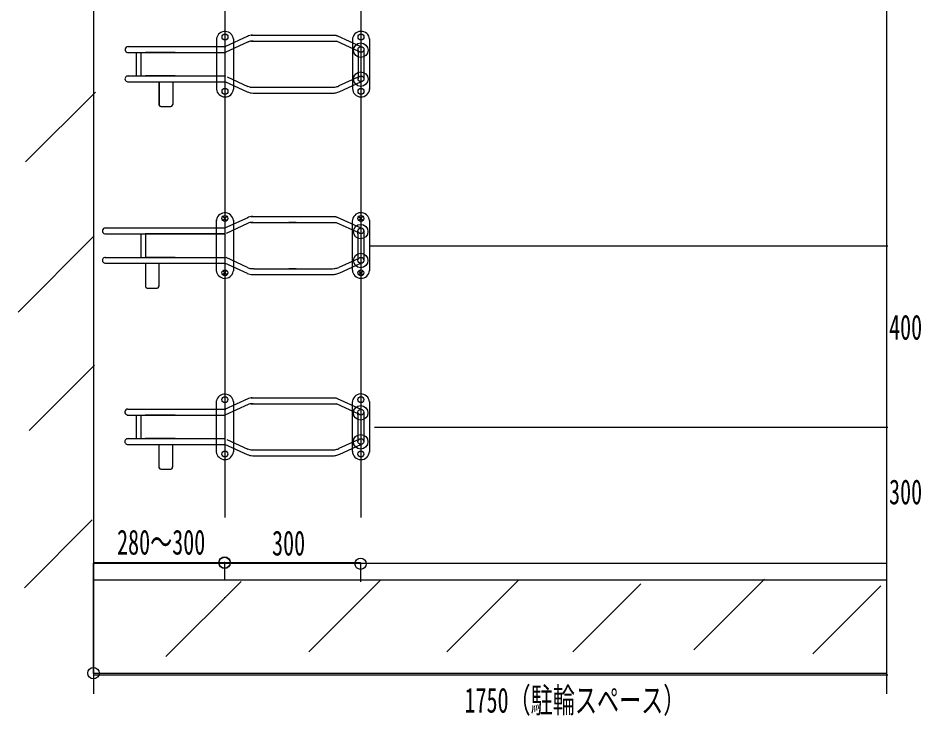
# Model space of a CAD drawing. Units: millimetres, scale not verified. Extents: x -16609 to -13857, y -2155 to 3870.
# Drawn here: x -16435 to -14443, y -2155 to -615 of the extents above; entities that cross this region are included whole.
import ezdxf
from ezdxf.enums import TextEntityAlignment as Align

# ---------------------------------------------------------------- set-up
doc = ezdxf.new("R2010")
doc.units = ezdxf.units.MM
doc.header["$LTSCALE"] = 50
doc.header["$PDMODE"] = 32
doc.header["$PDSIZE"] = 25
doc.layers.add('0-0', color=7, linetype='Continuous')
doc.styles.add('ＭＳ ゴシック', font='')
doc.styles.get('ＭＳ ゴシック').set_extended_font_data('MS Gothic')

msp = doc.modelspace()

# ---------------------------------------------------------------- linework, layer by layer
at = {"layer": '0-0'}
for p, q in [((-16269.01, 3263.01), (-16269.01, -2105.91)), ((-15979.01, 2746.65), (-15979.01, -1716.56)), ((-15679.01, 2746.65), (-15679.01, -1716.56)), ((-15679.01, 2746.65), (-15679.01, -1716.56)), ((-14519.01, 2376.54), (-14519.01, -2105.91)), ((-15978.68, -677.35), (-15927.41, -654.05)), ((-15921.21, -652.35), (-15736.33, -652.35)), ((-15736.5, -652.33), (-15735.04, -652.47)), ((-15730.88, -653.63), (-15678.7, -677.33)), ((-15997.69, -659.16), (-15997.69, -772.77)), ((-15927.5, -667.09), (-15978.69, -690.36)), ((-15959.69, -660.23), (-15959.69, -771.81)), ((-15921.51, -665.35), (-15734.78, -665.35)), ((-15683.29, -688.28), (-15732.53, -665.88)), ((-15697.69, -662.33), (-15697.69, -770.51)), ((-15659.69, -660.3), (-15659.69, -772.34)), ((-16194.24, -690.35), (-15977.81, -690.35)), ((-16192.85, -677.35), (-15976.85, -677.35)), ((-16174.42, -690.77), (-16174.42, -742.42)), ((-16174.42, -691.25), (-16174.42, -742.36)), ((-16164.19, -690.34), (-16164.19, -742.38)), ((-15685.19, -690.18), (-15685.19, -748.56)), ((-15685.17, -690.14), (-15685.17, -683.23)), ((-15672.19, -681.63), (-15672.19, -681.67)), ((-15672.19, -683.23), (-15672.19, -749.78)), ((-16194.42, -742.35), (-15977.84, -742.35)), ((-16194.03, -755.35), (-15978.52, -755.35)), ((-16124.42, -755.5), (-16124.42, -807.36)), ((-16124.19, -754.99), (-16124.19, -805.66)), ((-16094.19, -755.09), (-16094.19, -805.29)), ((-15929, -777.94), (-15978.69, -755.35)), ((-15978.65, -742.37), (-15978.38, -742.5)), ((-15974.16, -744.41), (-15928.03, -765.38)), ((-15683.55, -744.53), (-15727.39, -764.49)), ((-15725.38, -776.57), (-15678.7, -755.35)), ((-15928.75, -765.09), (-15923.83, -766.64)), ((-15919.11, -767.21), (-15914.57, -767.31)), ((-15915.06, -767.35), (-15741.28, -767.35)), ((-16264.73, -777.8), (-16418.74, -931.81)), ((-15916.79, -780.35), (-15741, -780.35)), ((-16119.67, -809.98), (-16098.69, -809.98)), ((-15983.65, -1052.55), (-15974.95, -1061.25)), ((-15983.27, -1061.25), (-15974.95, -1052.55)), ((-15978.9, -1077.74), (-15927.63, -1054.43)), ((-15921.43, -1052.74), (-15736.54, -1052.74)), ((-15736.72, -1052.72), (-15735.26, -1052.86)), ((-15731.1, -1054.02), (-15678.92, -1077.72)), ((-15683.9, -1052.6), (-15674.53, -1060.46)), ((-15683.6, -1061.07), (-15674.53, -1052.6)), ((-15997.91, -1059.55), (-15997.91, -1173.16)), ((-15928.86, -1068.11), (-15976.37, -1090.23)), ((-15959.91, -1060.62), (-15959.91, -1172.2)), ((-15921.72, -1065.74), (-15734.99, -1065.74)), ((-15821.48, -1065.76), (-15837.76, -1065.76)), ((-15683.5, -1088.66), (-15732.75, -1066.27)), ((-15697.91, -1062.72), (-15697.91, -1170.89)), ((-15659.91, -1060.69), (-15659.91, -1172.73)), ((-16244.16, -1090.74), (-15978.54, -1090.74)), ((-16242.8, -1077.74), (-15978.8, -1077.74)), ((-16219.18, -1090.75), (-15978.79, -1090.75)), ((-16164.41, -1090.73), (-16164.41, -1142.77)), ((-16154.41, -1090.78), (-16154.41, -1142.77)), ((-15685.41, -1090.57), (-15685.41, -1145.69)), ((-15685.38, -1090.53), (-15685.38, -1087.82)), ((-15678.9, -1086.71), (-15678.84, -1086.71)), ((-15672.41, -1082.01), (-15672.41, -1082.06)), ((-15672.41, -1083.62), (-15672.41, -1150.16)), ((-16267.99, -1096.03), (-16435.35, -1263.4)), ((-15659.52, -1117.44), (-14516.23, -1117.44)), ((-16243.06, -1142.74), (-15978.05, -1142.74)), ((-16159.24, -1142.74), (-16082.35, -1142.74)), ((-15978.87, -1142.76), (-15978.59, -1142.88)), ((-15928.97, -1165.48), (-15976.52, -1143.19)), ((-15683.77, -1144.92), (-15727.61, -1164.88)), ((-16243.64, -1155.74), (-15978.73, -1155.74)), ((-16154.41, -1155.74), (-16154.41, -1206.41)), ((-16124.41, -1155.84), (-16124.41, -1206.05)), ((-15983.27, -1172.85), (-15974.95, -1180.42)), ((-15982.51, -1181.18), (-15975.32, -1171.72)), ((-15929.22, -1178.32), (-15978.9, -1155.74)), ((-15960.42, -1173.95), (-15959.91, -1172.21)), ((-15928.96, -1165.48), (-15924.05, -1167.02)), ((-15919.32, -1167.6), (-15914.79, -1167.7)), ((-15915.27, -1167.74), (-15741.5, -1167.74)), ((-15821.38, -1167.74), (-15837.71, -1167.74)), ((-15725.6, -1176.96), (-15678.91, -1155.74)), ((-15683.9, -1172.94), (-15674.83, -1180.5)), ((-15683.6, -1180.81), (-15674.83, -1172.94)), ((-16154.41, -1190.73), (-16154.41, -1206.7)), ((-15917.01, -1180.74), (-15741.22, -1180.74)), ((-16149.89, -1210.74), (-16128.91, -1210.74)), ((-16266.36, -1380.39), (-16410.98, -1525)), ((-15921.48, -1452.81), (-15736.59, -1452.81)), ((-15736.77, -1452.79), (-15735.31, -1452.94)), ((-15731.15, -1454.09), (-15678.97, -1477.79)), ((-15997.96, -1459.63), (-15997.96, -1573.24)), ((-15927.77, -1467.56), (-15978.96, -1490.82)), ((-15978.95, -1477.82), (-15927.68, -1454.51)), ((-15959.96, -1460.7), (-15959.96, -1572.28)), ((-15921.77, -1465.81), (-15735.04, -1465.81)), ((-15683.55, -1488.74), (-15732.8, -1466.35)), ((-15697.96, -1462.79), (-15697.96, -1570.97)), ((-15659.96, -1460.76), (-15659.96, -1572.81)), ((-16194.51, -1490.81), (-15978.07, -1490.81)), ((-16193.12, -1477.81), (-15977.12, -1477.81)), ((-16174.68, -1491.23), (-16174.68, -1542.88)), ((-16174.68, -1491.71), (-16174.68, -1542.83)), ((-16164.46, -1490.81), (-16164.46, -1542.84)), ((-15685.46, -1490.65), (-15685.46, -1549.02)), ((-15685.43, -1490.61), (-15685.43, -1483.7)), ((-15672.46, -1482.09), (-15672.46, -1482.13)), ((-15672.46, -1483.7), (-15672.46, -1550.24)), ((-15649.23, -1517.44), (-14516.23, -1517.44)), ((-16194.69, -1542.81), (-15978.11, -1542.81)), ((-15978.92, -1542.83), (-15978.64, -1542.96)), ((-15974.43, -1544.88), (-15928.3, -1565.85)), ((-15683.82, -1544.99), (-15727.66, -1564.96)), ((-16194.3, -1555.81), (-15978.78, -1555.81)), ((-16124.68, -1555.96), (-16124.68, -1607.82)), ((-16124.46, -1555.45), (-16124.46, -1606.12)), ((-16094.46, -1555.55), (-16094.46, -1605.76)), ((-15929.27, -1578.4), (-15978.95, -1555.82)), ((-15929.01, -1565.56), (-15924.1, -1567.1)), ((-15919.37, -1567.68), (-15914.84, -1567.77)), ((-15915.32, -1567.81), (-15741.55, -1567.81)), ((-15725.65, -1577.04), (-15678.96, -1555.82)), ((-15917.06, -1580.81), (-15741.27, -1580.81)), ((-16119.94, -1610.45), (-16098.96, -1610.45)), ((-16271.57, -1722.27), (-16421.21, -1871.9)), ((-16267.69, -1817.44), (-14519.05, -1817.44)), ((-16269.39, -1854.4), (-14518.82, -1854.4)), ((-16268.02, -1854.79), (-14520.52, -1854.79)), ((-15943.39, -1858.16), (-16109.27, -2024.03)), ((-15635.23, -1854.83), (-15793.87, -2013.47)), ((-15330.35, -1854.79), (-15489.04, -2013.47)), ((-15061.5, -1863.61), (-15211.36, -2013.47)), ((-14788.21, -1852.9), (-14944.25, -2008.94)), ((-14531.77, -1868.1), (-14681.67, -2018))]:
    msp.add_line(p, q, dxfattribs=at)
at = {"layer": '0-0', "color": 4}
for p, q in [((-16088.75, -690.35), (-16154.33, -690.35)), ((-16088.75, -742.35), (-16154.33, -742.35)), ((-15837.81, -1065.74), (-15821.63, -1065.74)), ((-15978.81, -1090.74), (-16154.54, -1090.74)), ((-16088.97, -1142.74), (-16154.54, -1142.74)), ((-15837.81, -1167.74), (-15821.63, -1167.74)), ((-16089.02, -1490.81), (-16154.6, -1490.81)), ((-16089.02, -1542.81), (-16154.6, -1542.81)), ((-15979.65, -1817.32), (-16269.65, -1817.32)), ((-16269.01, -2060.48), (-16269.01, -1817.96)), ((-15979.65, -1816.32), (-15979.65, -1854.64)), ((-15679.65, -1817.32), (-15979.65, -1817.32)), ((-15979.65, -1817.32), (-15979.65, -1856.18)), ((-15679.65, -1816.32), (-15679.65, -1854.64)), ((-15679.65, -1817.32), (-15679.65, -1859.23)), ((-15679.65, -1818.95), (-15679.65, -1854.71)), ((-15979.65, -1892.82), (-15979.65, -1893.69)), ((-14516.23, -2064.66), (-16269.65, -2064.66)), ((-16269.01, -2060.48), (-14518.24, -2060.48))]:
    msp.add_line(p, q, dxfattribs=at)
at = {"layer": '0-0'}
for points in [[(-15735.04, -652.5), (-15734.08, -652.65), (-15733.81, -652.69), (-15732.61, -653.08), (-15731.7, -653.37), (-15731.07, -653.57), (-15730.84, -653.65)], [(-15734.81, -665.35), (-15734.29, -665.39), (-15733.87, -665.46), (-15733.72, -665.48), (-15733.55, -665.55), (-15733.22, -665.66), (-15732.85, -665.78), (-15732.51, -665.9)], [(-15923.73, -766.73), (-15921.61, -766.93), (-15919.3, -767.21)], [(-15741, -767.35), (-15737.85, -767.15), (-15736.05, -766.95), (-15733.69, -766.55), (-15731.65, -765.95), (-15729.58, -765.31), (-15727.3, -764.39)], [(-15740.84, -780.29), (-15737.97, -780.09), (-15735.33, -779.81), (-15733.69, -779.49), (-15729.7, -778.33), (-15725.34, -776.53)], [(-15929.61, -777.72), (-15926.82, -778.49), (-15923.44, -779.65), (-15920.84, -779.94), (-15916.79, -780.23)], [(-15735.26, -1052.89), (-15734.3, -1053.03), (-15734.03, -1053.08), (-15732.82, -1053.47), (-15731.91, -1053.76), (-15731.29, -1053.96), (-15731.06, -1054.03)], [(-15735.03, -1065.73), (-15734.51, -1065.78), (-15734.09, -1065.85), (-15733.94, -1065.87), (-15733.76, -1065.94), (-15733.44, -1066.04), (-15733.07, -1066.17), (-15732.72, -1066.29)], [(-15923.95, -1167.12), (-15921.83, -1167.31), (-15919.52, -1167.6)], [(-15741.22, -1167.74), (-15738.06, -1167.54), (-15736.26, -1167.34), (-15733.91, -1166.94), (-15731.87, -1166.34), (-15729.79, -1165.7), (-15727.52, -1164.78)], [(-15929.83, -1178.11), (-15927.04, -1178.88), (-15923.66, -1180.04), (-15921.06, -1180.33), (-15917.01, -1180.62)], [(-15741.06, -1180.68), (-15738.18, -1180.48), (-15735.55, -1180.2), (-15733.91, -1179.88), (-15729.91, -1178.72), (-15725.56, -1176.92)], [(-15735.31, -1452.97), (-15734.35, -1453.11), (-15734.08, -1453.15), (-15732.87, -1453.54), (-15731.96, -1453.83), (-15731.34, -1454.04), (-15731.11, -1454.11)], [(-15735.08, -1465.81), (-15734.56, -1465.86), (-15734.14, -1465.92), (-15733.99, -1465.94), (-15733.81, -1466.01), (-15733.49, -1466.12), (-15733.12, -1466.24), (-15732.77, -1466.36)], [(-15924, -1567.2), (-15921.88, -1567.39), (-15919.57, -1567.68)], [(-15741.27, -1567.81), (-15738.11, -1567.61), (-15736.32, -1567.41), (-15733.96, -1567.01), (-15731.92, -1566.41), (-15729.85, -1565.77), (-15727.57, -1564.86)], [(-15929.88, -1578.19), (-15927.09, -1578.96), (-15923.71, -1580.12), (-15921.11, -1580.4), (-15917.06, -1580.69)], [(-15741.11, -1580.75), (-15738.23, -1580.55), (-15735.6, -1580.27), (-15733.96, -1579.95), (-15729.97, -1578.79), (-15725.61, -1577)]]:
    msp.add_lwpolyline(points, dxfattribs=at)
for centre, radius in [((-15978.69, -656.36), 6.5), ((-15678.69, -656.34), 6.5), ((-15679.11, -685.52), 16), ((-15678.65, -683.82), 6.5), ((-15679.11, -749.31), 16), ((-15678.69, -748.87), 6.5), ((-15978.69, -776.36), 6.5), ((-15678.69, -776.36), 6.5), ((-15978.91, -1056.74), 6.5), ((-15678.91, -1056.73), 6.5), ((-15679.33, -1085.91), 16), ((-15678.87, -1084.2), 6.5), ((-15679.33, -1149.7), 16), ((-15678.91, -1149.26), 6.5), ((-15978.9, -1176.74), 6.5), ((-15678.91, -1176.74), 6.5), ((-15978.96, -1456.82), 6.5), ((-15678.96, -1456.81), 6.5), ((-15679.38, -1485.98), 16), ((-15678.92, -1484.28), 6.5), ((-15679.38, -1549.77), 16), ((-15678.96, -1549.34), 6.5), ((-15978.95, -1576.82), 6.5), ((-15678.96, -1576.82), 6.5)]:
    msp.add_circle(centre, radius, dxfattribs=at)
for centre, radius, start, end in [((-15978.8, -663.16), 19, 6.37365, 168.24214), ((-15919.26, -672.41), 20, 87.01958, 119.85902), ((-15678.63, -662.86), 19, 4.73418, 179.99868), ((-15919.02, -685.25), 20, 82.13454, 118.74397), ((-15678.63, -662.86), 19, 184.6594, 184.7176), ((-15678.63, -662.86), 19, 351.94817, 351.97833), ((-16192.92, -683.85), 6.5, 87.5583, 258.10054), ((-16192.92, -748.9), 6.5, 85.91438, 276.67989), ((-15978.8, -769.68), 19, 185.06571, 353.89508), ((-15678.53, -769.6), 19, 182.13039, 355.49795), ((-16119.21, -805.11), 5, 172.61396, 284.53446), ((-16099.15, -805.11), 5, 252.21611, 4.23639), ((-15979.02, -1063.55), 19, 6.37365, 181.07338), ((-15919.48, -1072.8), 20, 87.01958, 119.85902), ((-15678.84, -1063.25), 19, 4.73418, 179.99868), ((-15919.24, -1085.64), 20, 82.13454, 118.74397), ((-15678.84, -1063.25), 19, 184.6594, 184.7176), ((-15678.84, -1063.25), 19, 351.94817, 351.97833), ((-16242.81, -1084.31), 6.5, 87.5583, 258.10054), ((-16242.86, -1149.24), 6.5, 85.91438, 276.67989), ((-15979.02, -1170.07), 19, 185.06571, 348.23108), ((-15678.75, -1169.99), 19, 182.13039, 355.49795), ((-16149.43, -1205.86), 5, 172.61396, 284.53446), ((-16129.36, -1205.86), 5, 252.21611, 4.23639), ((-15979.07, -1463.62), 19, 6.37365, 168.24214), ((-15919.53, -1472.87), 20, 87.01958, 119.85902), ((-15678.89, -1463.32), 19, 4.73418, 179.99868), ((-15919.29, -1485.71), 20, 82.13454, 118.74397), ((-15678.89, -1463.32), 19, 184.6594, 184.7176), ((-15678.89, -1463.32), 19, 351.94817, 351.97833), ((-16193.18, -1484.31), 6.5, 87.5583, 258.10054), ((-16193.18, -1549.37), 6.5, 85.91438, 276.67989), ((-15979.07, -1570.15), 19, 185.06571, 353.89508), ((-15678.8, -1570.07), 19, 182.13039, 355.49795), ((-16119.48, -1605.57), 5, 172.61396, 284.53446), ((-16099.41, -1605.57), 5, 252.21611, 4.23639)]:
    msp.add_arc(centre, radius, start, end, dxfattribs=at)
at = {"layer": '0-0', "color": 4}
for p in [(-15979.65, -1816.32), (-15979.65, -1817.32), (-15679.65, -1818.95), (-16269.01, -2060.48)]:
    msp.add_point(p, dxfattribs=at)

# ---------------------------------------------------------------- texts
at = {"layer": '0-0', "style": 'ＭＳ ゴシック', "width": 0.65}
for s, p in [('400', (-14513.58, -1340.84)), ('300', (-14513.58, -1704.31)), ('280～300', (-16216.92, -1815.29)), ('300', (-15874.94, -1817.29)), ('1750（駐輪スペース）', (-15450.29, -2164.24))]:
    msp.add_text(s, height=54.99, dxfattribs=at).set_placement(p, align=Align.BOTTOM_LEFT)

doc.saveas('drawing.dxf')
